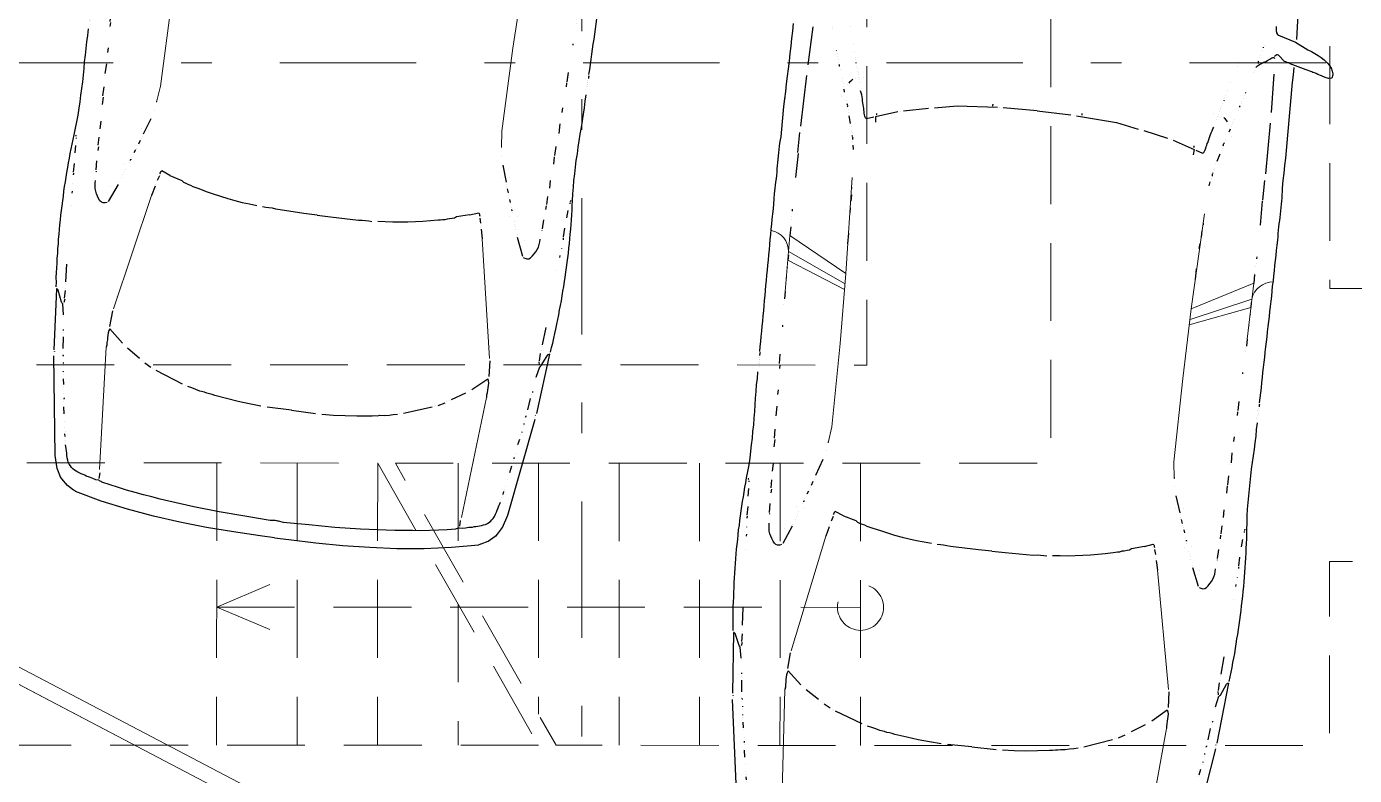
# Model space of a CAD drawing. Header units: metres. Extents: x -45 to 1930, y -347 to 488.
# Drawn here: x 151.782 to 156.113, y -31.93 to -29.488 of the extents above; entities that cross this region are included whole.
import ezdxf

# ---------------------------------------------------------------- set-up
doc = ezdxf.new("R2010")
doc.units = ezdxf.units.M
doc.linetypes.add('ČERCHOVANÁ', pattern=[25.4, 12.7, -6.35, 0, -6.35])
doc.linetypes.add('ČÁRKOVANÁ', pattern=[19.05, 12.7, -6.35])
doc.layers.add('FLOATINGWINDOWS', color=2, linetype='Continuous', plot=False)
for name, color, linetype in [('OSA', 7, 'ČERCHOVANÁ'), ('srafy sklo', 252, 'Continuous'), ('zariz.predmety', 203, 'Continuous')]:
    doc.layers.add(name, color=color, linetype=linetype)

# ---------------------------------------------------------------- blocks, each defined once
blk = doc.blocks.new('BMW3-PUD')
at = {"lineweight": 0}
for p, q in [((2.5694, 0.7572), (2.3861, 0.7602)), ((2.3861, 0.7602), (2.4905, 0.5663)), ((2.4387, 0.7593), (2.5245, 0.5656)), ((2.4664, 0.7589), (2.5425, 0.5652)), ((3.3491, 0.5435), (3.7319, 0.6186)), ((3.8595, 0.6254), (4.2578, 0.5956)), ((3.3491, -0.5435), (3.7319, -0.6186)), ((2.3861, -0.7602), (2.4905, -0.5663)), ((2.4387, -0.7593), (2.5245, -0.5656)), ((2.4664, -0.7589), (2.5425, -0.5652)), ((3.8595, -0.6254), (4.2578, -0.5956)), ((2.5694, -0.7572), (2.3861, -0.7602))]:
    blk.add_line(p, q, dxfattribs=at)
for points in [[(1.546, 0.7472), (1.5528, 0.748), (1.5595, 0.7489), (1.5663, 0.7512), (1.5715, 0.7543), (1.5722, 0.7558), (1.573, 0.7573), (1.5737, 0.758), (1.5737, 0.758), (1.5902, 0.8161), (1.6115, 0.8584), (1.6159, 0.8704), (1.621, 0.8818), (1.6261, 0.8938), (1.632, 0.9044), (1.6386, 0.915), (1.6468, 0.9249), (1.6549, 0.934), (1.6653, 0.9416), (1.6691, 0.9432), (1.6728, 0.9447), (1.6765, 0.9462), (1.6803, 0.9471), (1.684, 0.9471), (1.6878, 0.9471), (1.6916, 0.9464), (1.6953, 0.9457), (1.697, 0.9345), (1.6948, 0.9232), (1.6905, 0.9111), (1.6876, 0.8991), (1.6855, 0.893), (1.684, 0.8878), (1.6833, 0.8825), (1.6811, 0.878), (1.6768, 0.8592), (1.6725, 0.8411), (1.6675, 0.823), (1.6625, 0.8057), (1.6603, 0.8004), (1.6588, 0.7951), (1.6574, 0.7906), (1.6567, 0.7861), (1.6382, 0.7648), (1.6375, 0.7618), (1.6382, 0.7588), (1.6398, 0.7558), (1.6413, 0.7536), (1.6413, 0.7536), (1.6428, 0.7529), (1.6436, 0.7521), (1.6436, 0.7521)], [(2.7721, 0.8189), (2.7556, 0.8195), (2.7391, 0.8193), (2.7225, 0.8198), (2.7053, 0.8196), (2.6887, 0.8202), (2.6722, 0.82), (2.6557, 0.8205), (2.6392, 0.8203), (2.6226, 0.8209), (2.6054, 0.8207), (2.5889, 0.8212), (2.5724, 0.821), (2.5558, 0.8216), (2.5393, 0.8214), (2.522, 0.8219), (2.5055, 0.8217), (2.489, 0.8223), (2.4725, 0.8221), (2.4559, 0.8226), (2.4387, 0.8224), (2.4221, 0.823), (2.4056, 0.8228), (2.3891, 0.8226), (2.3718, 0.8232), (2.3553, 0.823), (2.3388, 0.8235), (2.3215, 0.8233), (2.305, 0.8231), (2.2885, 0.8236), (2.272, 0.8234), (2.2547, 0.824), (2.2382, 0.8238), (2.2276, 0.8237), (2.2171, 0.8236), (2.2059, 0.8234), (2.1954, 0.8233), (2.1848, 0.8232), (2.1743, 0.8238), (2.1638, 0.8237), (2.1533, 0.8243), (2.1428, 0.8242), (2.1315, 0.824), (2.121, 0.8239), (2.1105, 0.8238), (2.1, 0.8237), (2.0895, 0.8235), (2.079, 0.8226), (2.0685, 0.8218), (2.0437, 0.8222), (2.0189, 0.8227), (1.9942, 0.8224), (1.9694, 0.8228), (1.9446, 0.8225), (1.9198, 0.8222), (1.8951, 0.822), (1.8703, 0.8217), (1.8455, 0.8206), (1.8207, 0.8203), (1.796, 0.82), (1.7712, 0.8197), (1.7464, 0.8194), (1.7224, 0.8192), (1.6976, 0.8196), (1.6728, 0.8193)], [(3.686, 0.8133), (3.6702, 0.8146), (3.6552, 0.8167), (3.6394, 0.818), (3.6236, 0.8193), (3.6086, 0.8206), (3.5928, 0.8219), (3.577, 0.8225), (3.5612, 0.8238), (3.5455, 0.8244), (3.5304, 0.8257), (3.5146, 0.8263), (3.4989, 0.8268), (3.4831, 0.8274), (3.4673, 0.828), (3.4516, 0.8285), (3.4365, 0.8284), (3.4208, 0.8289), (3.405, 0.8287), (3.3892, 0.8285), (3.3734, 0.8291), (3.3577, 0.8289), (3.3419, 0.828), (3.3269, 0.8278), (3.3111, 0.8276), (3.2954, 0.8267), (3.2796, 0.8265), (3.2639, 0.8255), (3.2489, 0.8246), (3.2331, 0.8236), (3.2173, 0.8227), (3.2024, 0.821), (3.1866, 0.8201), (3.1648, 0.8183), (3.1431, 0.8166), (3.1213, 0.8156), (3.0988, 0.8153), (3.077, 0.815), (3.0552, 0.8148), (3.0334, 0.8153), (3.0117, 0.815), (2.9899, 0.8155), (2.9681, 0.816), (2.9463, 0.8172), (2.9246, 0.8177), (2.9028, 0.8182), (2.881, 0.8187), (2.86, 0.8185), (2.8382, 0.8189)], [(1.4379, 0.8112), (1.582, 0.8182)], [(1.9431, 0.8203), (1.9431, 0.8203)], [(2.7751, 0.8182), (2.7781, 0.819), (2.7804, 0.819), (2.7826, 0.819), (2.7849, 0.8191)], [(2.7924, 0.8169), (2.7924, 0.8169)], [(2.7984, 0.8192), (2.7984, 0.8192)], [(2.7984, 0.8162), (2.7984, 0.8162)], [(2.8059, 0.8186), (2.8059, 0.8186)], [(2.8119, 0.8194), (2.8119, 0.8194)], [(2.8127, 0.8164), (2.8127, 0.8164)], [(2.8224, 0.8158), (2.8224, 0.8158)], [(3.1904, 0.8127), (3.1897, 0.8134), (3.1889, 0.8134), (3.1874, 0.8141), (3.1866, 0.8149)], [(3.195, 0.8119), (3.195, 0.8119), (3.1964, 0.812), (3.1972, 0.812), (3.1979, 0.812)], [(3.2446, 0.8088), (3.2205, 0.81)], [(3.3076, 0.8065), (3.2791, 0.8062)], [(3.3107, 0.8058), (3.3121, 0.8058), (3.3136, 0.8058), (3.3144, 0.8059), (3.3167, 0.8059)], [(3.3452, 0.804), (3.3452, 0.804), (3.346, 0.804), (3.346, 0.804), (3.346, 0.804)], [(3.3693, 0.802), (3.376, 0.8021)], [(3.4174, 0.7988), (3.4174, 0.7988)], [(3.6653, 0.7845), (3.6082, 0.7884)], [(3.6699, 0.7831), (3.6699, 0.7831)], [(3.6856, 0.7832), (3.6856, 0.7832)], [(3.7728, 0.7775), (3.7374, 0.7846), (3.7367, 0.7854), (3.7359, 0.7869), (3.7344, 0.7876), (3.7329, 0.7891), (3.6951, 0.8051), (3.6944, 0.8059), (3.6936, 0.8074), (3.6921, 0.8089), (3.692, 0.8111), (3.8897, 0.794)], [(3.7187, 0.7814), (3.6939, 0.7818)], [(3.7217, 0.7799), (3.7329, 0.7816)], [(3.8965, 0.791), (3.8965, 0.791), (3.8965, 0.791), (3.8958, 0.791), (3.8958, 0.791), (3.8958, 0.791), (3.8965, 0.791), (3.8965, 0.791), (3.8965, 0.791)], [(3.9033, 0.7896), (3.9033, 0.7896)], [(4.4034, 0), (4.4032, 0.0469), (4.4022, 0.1355), (4.3989, 0.2241), (4.3933, 0.3126), (4.3855, 0.4004), (4.374, 0.4881), (4.3586, 0.5758), (4.3388, 0.6634), (4.3373, 0.6649), (4.3358, 0.6671), (4.335, 0.6694), (4.335, 0.6709), (4.3227, 0.6917), (4.3037, 0.7125), (4.3029, 0.714), (4.3022, 0.7148), (4.3021, 0.7163), (4.3014, 0.717), (4.2727, 0.7325), (4.2312, 0.7447), (3.9093, 0.7919)], [(1.6856, 0.6955), (1.6802, 0.7007), (1.6749, 0.7059), (1.6711, 0.7127), (1.6665, 0.7186), (1.6627, 0.7253), (1.6588, 0.7313), (1.6543, 0.738), (1.6489, 0.7439), (1.6489, 0.7454), (1.6482, 0.7469), (1.6474, 0.7484), (1.6474, 0.7492), (1.6474, 0.7507), (1.6481, 0.7514), (1.6496, 0.7529), (1.6503, 0.7537)], [(1.7014, 0.7558), (1.8267, 0.7596)], [(1.8327, 0.7574), (1.8327, 0.7574)], [(1.8612, 0.76), (2.0279, 0.762)], [(2.1135, 0.7622), (2.0489, 0.7622)], [(2.1173, 0.7608), (2.1961, 0.7617)], [(2.2997, 0.7614), (2.3065, 0.7615)], [(2.3223, 0.7617), (2.3223, 0.7617)], [(2.332, 0.7604), (2.332, 0.7604)], [(2.3538, 0.7606), (2.3538, 0.7606)], [(2.3576, 0.7599), (2.3861, 0.7602)], [(2.4499, 0.7587), (2.4664, 0.7589)], [(2.489, 0.7592), (2.489, 0.7592), (2.4905, 0.7592), (2.4912, 0.7592), (2.4912, 0.7592)], [(2.4987, 0.7586), (2.4987, 0.7586)], [(2.5228, 0.7589), (2.5228, 0.7589), (2.5243, 0.7589), (2.525, 0.7589), (2.525, 0.7589)], [(2.5694, 0.7572), (2.5926, 0.7574)], [(2.5987, 0.7553), (2.5987, 0.7553)], [(2.6114, 0.7577), (2.6114, 0.7577)], [(2.679, 0.754), (2.6805, 0.754), (2.6813, 0.754), (2.6828, 0.754), (2.6843, 0.754)], [(2.8044, 0.7517), (2.7744, 0.7521)], [(2.8082, 0.7503), (2.821, 0.7504)], [(2.8908, 0.7475), (2.9059, 0.7477)], [(2.9434, 0.7459), (2.9757, 0.7463)], [(2.9825, 0.7456), (2.9825, 0.7456)], [(3.0486, 0.7434), (3.0186, 0.7438)], [(3.0523, 0.7419), (3.0764, 0.7422)], [(3.1312, 0.7391), (3.156, 0.7394)], [(3.2101, 0.7378), (3.1838, 0.7382)], [(3.2146, 0.7363), (3.2266, 0.7365)], [(3.7773, 0.7768), (3.7773, 0.7768)], [(3.8202, 0.7721), (3.8209, 0.7721), (3.8217, 0.7721), (3.8224, 0.7721), (3.8239, 0.7721)], [(3.8315, 0.77), (3.8315, 0.77)], [(3.8818, 0.7646), (3.8442, 0.7679)], [(3.9067, 0.7604), (3.9059, 0.7603), (3.9044, 0.7611), (3.9036, 0.7618), (3.9021, 0.7618)], [(3.9277, 0.7576), (3.9277, 0.7576), (3.9285, 0.7576), (3.93, 0.7576), (3.9307, 0.7577)], [(3.9382, 0.757), (3.9382, 0.757)], [(3.9555, 0.7549), (3.9555, 0.7549), (3.9563, 0.7549), (3.957, 0.755), (3.957, 0.755)], [(3.9653, 0.7528), (3.9653, 0.7528)], [(3.9984, 0.7472), (3.9796, 0.7507)], [(4.0029, 0.7458), (4.0029, 0.7458)], [(4.0285, 0.7423), (4.0285, 0.7423)], [(4.0413, 0.7402), (4.0428, 0.7402), (4.0435, 0.7402), (4.0451, 0.7402), (4.0458, 0.7402)], [(4.0526, 0.7396), (4.0526, 0.7396)], [(4.0924, 0.7333), (4.0699, 0.7368)], [(1.6102, 0.7157), (1.6102, 0.7157)], [(1.62, 0.7136), (1.62, 0.7136), (1.6193, 0.7135), (1.6178, 0.7135), (1.6178, 0.7135)], [(1.6291, 0.7107), (1.6291, 0.7107)], [(1.6449, 0.7063), (1.6449, 0.7063)], [(1.6532, 0.7042), (1.6532, 0.7042)], [(1.6607, 0.7028), (1.6607, 0.7028)], [(1.6645, 0.7013), (1.672, 0.7014)], [(3.2905, 0.7342), (3.2612, 0.7354)], [(3.295, 0.7335), (3.295, 0.7335), (3.2957, 0.7336), (3.2965, 0.7336), (3.2965, 0.7336)], [(3.391, 0.6844), (3.3931, 0.6904), (3.3938, 0.6972), (3.393, 0.7032), (3.3892, 0.7084), (3.3823, 0.7136), (3.3748, 0.718), (3.3672, 0.7224), (3.3597, 0.726), (3.3514, 0.729), (3.3423, 0.7304), (3.3341, 0.7317), (3.3251, 0.7316)], [(4.1165, 0.7291), (4.1165, 0.7291)], [(4.1376, 0.7248), (4.1376, 0.7248)], [(4.1489, 0.7227), (4.1489, 0.7227)], [(4.1654, 0.7207), (4.1564, 0.7221)], [(4.1699, 0.72), (4.1699, 0.72)], [(4.1775, 0.7178), (4.1775, 0.7178)], [(4.3475, 0), (4.3474, 0.005), (4.3495, 0.0215), (4.3462, 0.1056), (4.343, 0.1904), (4.3375, 0.2744), (4.3297, 0.3577), (4.3271, 0.3862), (4.3238, 0.4147), (4.3204, 0.4424), (4.3171, 0.4702), (4.3123, 0.4986), (4.3074, 0.5264), (4.3026, 0.5541), (4.297, 0.5826), (4.2955, 0.5848), (4.2947, 0.5878), (4.2939, 0.59), (4.2924, 0.5923), (4.2922, 0.6028), (4.2899, 0.6133), (4.2867, 0.6237), (4.2843, 0.635), (4.282, 0.6402), (4.2805, 0.6462), (4.2789, 0.6522), (4.2773, 0.6574), (4.275, 0.6641), (4.2727, 0.6701), (4.2703, 0.6761), (4.2665, 0.6821), (4.2627, 0.6865), (4.2581, 0.691), (4.2528, 0.6954), (4.2476, 0.6991), (4.2408, 0.702), (4.2332, 0.7042), (4.2257, 0.7064), (4.2189, 0.7078), (4.2114, 0.7099), (4.2046, 0.7114), (4.1978, 0.7135), (4.1918, 0.7157)], [(4.2969, 0.7155), (4.2969, 0.7155)], [(1.6954, 0.6927), (1.6954, 0.6927)], [(1.7014, 0.6905), (1.7014, 0.6905)], [(1.7714, 0.6703), (1.7714, 0.6703), (1.7714, 0.6711), (1.7707, 0.6718), (1.7707, 0.6718)], [(1.7798, 0.6666), (1.7798, 0.6666)], [(1.7895, 0.6653), (1.7895, 0.6653)], [(1.8001, 0.6616), (1.8001, 0.6616)], [(1.8084, 0.6595), (1.8084, 0.6595)], [(1.8204, 0.6551), (1.8197, 0.6559), (1.8189, 0.6566), (1.8167, 0.6566), (1.8152, 0.6573)], [(1.8302, 0.6522), (1.8302, 0.6522)], [(3.3207, 0.6558), (3.3207, 0.6558)], [(3.3282, 0.6566), (3.3872, 0.6813)], [(3.3369, 0.6807), (3.3369, 0.6807)], [(1.6742, 0.6368), (1.6742, 0.6368)], [(1.6885, 0.634), (1.6885, 0.634)], [(1.7428, 0.6189), (1.7428, 0.6189)], [(1.7684, 0.6117), (1.7684, 0.6117)], [(1.788, 0.6074), (1.788, 0.6074)], [(1.8585, 0.6083), (1.8615, 0.6113), (1.8645, 0.6143), (1.8682, 0.6181), (1.8719, 0.6204)], [(1.8604, 0.6436), (1.8604, 0.6436)], [(1.8679, 0.6414), (1.8679, 0.6414)], [(1.8755, 0.6385), (1.8755, 0.6385)], [(1.8786, 0.625), (1.8786, 0.625)], [(1.8845, 0.6364), (1.8845, 0.6364)], [(1.9033, 0.6306), (1.8928, 0.6334)], [(1.9182, 0.639), (1.9182, 0.639)], [(1.9305, 0.6211), (1.9305, 0.6211)], [(1.9508, 0.6154), (1.9478, 0.6161), (1.9456, 0.6161), (1.9425, 0.6168), (1.9403, 0.619)], [(1.9591, 0.6125), (1.9591, 0.6125)], [(1.9681, 0.6111), (1.9681, 0.6111)], [(2.0021, 0.601), (1.978, 0.6082)], [(3.1764, 0.6037), (3.1891, 0.6084)], [(3.1951, 0.61), (3.1951, 0.61)], [(3.2033, 0.6123), (3.2033, 0.6123)], [(3.2093, 0.6154), (3.219, 0.6193)], [(3.2347, 0.6247), (3.2347, 0.6247)], [(3.2415, 0.6263), (3.2422, 0.6263), (3.243, 0.627), (3.2437, 0.6278), (3.2452, 0.6278)], [(3.2512, 0.6294), (3.2512, 0.6294)], [(3.2622, 0.6475), (3.2622, 0.6475)], [(3.2655, 0.6236), (3.2655, 0.6236)], [(3.2781, 0.6395), (3.2781, 0.6395)], [(3.2886, 0.6434), (3.2886, 0.6434)], [(3.2945, 0.6457), (3.2945, 0.6457)], [(3.3043, 0.6488), (3.3043, 0.6488)], [(3.6922, 0.6129), (3.6922, 0.6129)], [(3.7319, 0.6186), (3.7319, 0.6186)], [(3.7394, 0.6209), (3.7911, 0.6238)], [(3.8398, 0.5749), (3.7987, 0.6217), (3.8047, 0.624), (3.8121, 0.6256), (3.8196, 0.6257), (3.8272, 0.6257), (3.8354, 0.6251), (3.8437, 0.6252), (3.852, 0.6246), (3.8595, 0.6254)], [(1.794, 0.6052), (1.794, 0.6052)], [(1.8046, 0.6031), (1.8046, 0.6031), (1.8038, 0.6031), (1.8023, 0.6031), (1.8023, 0.6031)], [(1.8143, 0.6002), (1.8143, 0.6002)], [(1.8234, 0.5981), (1.8234, 0.5981)], [(1.8309, 0.5952), (1.8309, 0.5952)], [(1.8347, 0.5937), (1.8347, 0.5937)], [(1.8422, 0.5923), (1.8422, 0.5923)], [(1.8477, 0.5743), (1.8477, 0.5743)], [(1.8498, 0.5909), (1.8498, 0.5909)], [(1.8556, 0.6007), (1.8556, 0.6007)], [(1.8573, 0.588), (1.8573, 0.588)], [(1.8664, 0.5851), (1.8664, 0.5851)], [(1.9744, 0.5278), (1.9816, 0.5512), (1.9786, 0.5549), (1.974, 0.5571), (1.9695, 0.5585), (1.9643, 0.56), (1.959, 0.5607), (1.9537, 0.5621), (1.9484, 0.5628), (1.9439, 0.565), (1.9379, 0.5664), (1.9311, 0.5678), (1.9251, 0.5693), (1.9183, 0.5707), (1.9123, 0.5721), (1.9055, 0.5743), (1.8995, 0.5765), (1.8934, 0.5794)], [(2.0111, 0.5981), (2.0111, 0.5981)], [(2.0269, 0.5945), (2.0269, 0.5945)], [(2.0322, 0.5931), (2.0322, 0.5931)], [(2.0435, 0.5902), (2.0435, 0.5902), (2.0427, 0.5909), (2.0412, 0.5917), (2.0412, 0.5917)], [(2.0465, 0.5895), (2.048, 0.5895), (2.0495, 0.5895), (2.051, 0.5895), (2.0533, 0.5896)], [(2.0593, 0.5874), (2.0593, 0.5874)], [(2.0856, 0.5832), (2.0721, 0.5853)], [(2.2081, 0.5764), (2.2096, 0.5764), (2.2103, 0.5764), (2.2118, 0.5764), (2.2133, 0.5765)], [(2.2268, 0.5766), (2.2268, 0.5766)], [(2.2336, 0.5745), (2.2547, 0.5747)], [(2.2922, 0.5721), (2.2757, 0.5734)], [(2.2845, 0.5893), (2.2845, 0.5893)], [(2.3936, 0.5703), (2.3583, 0.5699)], [(3.0724, 0.5709), (3.0724, 0.5709)], [(3.1016, 0.5788), (3.1555, 0.5975)], [(3.1388, 0.6063), (3.1388, 0.6063)], [(3.1421, 0.5823), (3.1421, 0.5823)], [(3.1622, 0.5983), (3.1622, 0.5983)], [(3.1689, 0.6006), (3.1689, 0.6006)], [(3.603, 0.5946), (3.603, 0.5946)], [(4.2683, 0.5927), (4.2871, 0.5929)], [(1.949, 0.4517), (1.9722, 0.5225), (1.9895, 0.5205)], [(1.961, 0.5201), (1.9625, 0.5202), (1.964, 0.5202), (1.9647, 0.5202), (1.967, 0.5202)], [(3.2768, 0.4931), (3.266, 0.5214), (3.2675, 0.523), (3.2697, 0.5245), (3.2727, 0.5253), (3.2764, 0.5268)], [(3.2824, 0.5269), (3.2989, 0.5316)], [(3.3109, 0.5347), (3.3109, 0.5347)], [(3.3176, 0.5363), (3.3491, 0.5435)], [(3.8811, 0.513), (3.8535, 0.5562)], [(3.2768, 0.4931), (3.2886, 0.4519), (3.2932, 0.4459), (3.2955, 0.4385), (3.2979, 0.4295), (3.2995, 0.422), (3.3026, 0.4145), (3.3042, 0.4078), (3.3057, 0.401), (3.3073, 0.3935), (3.3129, 0.3688), (3.3176, 0.3448), (3.3224, 0.3209), (3.3265, 0.2962), (3.3298, 0.2722), (3.3331, 0.2482), (3.3349, 0.2234), (3.3367, 0.1986)], [(3.8864, 0.5071), (3.8864, 0.5071)], [(3.8902, 0.4996), (3.8902, 0.4996)], [(3.9056, 0.4727), (3.8941, 0.4937)], [(1.9476, 0.4441), (1.9476, 0.4441)], [(3.9079, 0.4653), (3.9079, 0.4653)], [(3.9102, 0.46), (3.9102, 0.46)], [(3.9459, 0.3636), (3.9133, 0.4541)], [(1.9277, 0.353), (1.9447, 0.4328)], [(3.9491, 0.3516), (3.9491, 0.3516)], [(1.9018, 0.1297), (1.9108, 0.2612), (1.9249, 0.3342)], [(3.9836, 0.1005), (3.9817, 0.1388), (3.9782, 0.1763), (3.974, 0.2145), (3.969, 0.2535), (3.9674, 0.2633), (3.9658, 0.2722), (3.9649, 0.2805), (3.9626, 0.2887), (3.9609, 0.3037), (3.9577, 0.3179), (3.9546, 0.3314), (3.9514, 0.3449)], [(3.3424, 0), (3.3423, 0.044), (3.3412, 0.1356), (3.3395, 0.1476), (3.3394, 0.1589), (3.3393, 0.1694), (3.3391, 0.1799)], [(1.8926, 0.1461), (1.8941, 0.1461), (1.8956, 0.1462), (1.8964, 0.1462), (1.8986, 0.1462)], [(1.8992, 0), (1.9005, 0.1109)], [(1.9004, 0.1222), (1.9004, 0.1222)], [(1.8987, 0.0535), (1.8987, 0.0535)], [(1.8988, 0.0588), (1.8988, 0.0588)], [(3.9834, 0), (3.9846, 0.0795)], [(3.9853, 0.0855), (3.9853, 0.0855)], [(4.4034, 0), (4.4032, -0.0469), (4.4022, -0.1355), (4.3989, -0.2241), (4.3933, -0.3126), (4.3855, -0.4004), (4.374, -0.4881), (4.3586, -0.5758), (4.3388, -0.6634), (4.3373, -0.6649), (4.3358, -0.6671), (4.335, -0.6694), (4.335, -0.6709), (4.3227, -0.6917), (4.3037, -0.7125), (4.3029, -0.714), (4.3022, -0.7148), (4.3021, -0.7163), (4.3014, -0.717), (4.2727, -0.7325), (4.2312, -0.7447), (3.9093, -0.7919)], [(3.9834, 0), (3.9846, -0.0795)], [(1.8992, 0), (1.9005, -0.1109)], [(3.3424, 0), (3.3423, -0.044), (3.3412, -0.1356), (3.3395, -0.1476), (3.3394, -0.1589), (3.3393, -0.1694), (3.3391, -0.1799)], [(4.3475, 0), (4.3474, -0.005), (4.3495, -0.0215), (4.3462, -0.1056), (4.343, -0.1904), (4.3375, -0.2744), (4.3297, -0.3577), (4.3271, -0.3862), (4.3238, -0.4147), (4.3204, -0.4424), (4.3171, -0.4702), (4.3123, -0.4986), (4.3074, -0.5264), (4.3026, -0.5541), (4.297, -0.5826), (4.2955, -0.5848), (4.2947, -0.5878), (4.2939, -0.59), (4.2924, -0.5923), (4.2922, -0.6028), (4.2899, -0.6133), (4.2867, -0.6237), (4.2843, -0.635), (4.282, -0.6402), (4.2805, -0.6462), (4.2789, -0.6522), (4.2773, -0.6574), (4.275, -0.6641), (4.2727, -0.6701), (4.2703, -0.6761), (4.2665, -0.6821), (4.2627, -0.6865), (4.2581, -0.691), (4.2528, -0.6954), (4.2476, -0.6991), (4.2408, -0.702), (4.2332, -0.7042), (4.2257, -0.7064), (4.2189, -0.7078), (4.2114, -0.7099), (4.2046, -0.7114), (4.1978, -0.7135), (4.1918, -0.7157)], [(1.8987, -0.0535), (1.8987, -0.0535)], [(1.8988, -0.0588), (1.8988, -0.0588)], [(3.9853, -0.0855), (3.9853, -0.0855)], [(1.9004, -0.1222), (1.9004, -0.1222)], [(1.9018, -0.1297), (1.9108, -0.2612), (1.9249, -0.3342)], [(3.9836, -0.1005), (3.9817, -0.1388), (3.9782, -0.1763), (3.974, -0.2145), (3.969, -0.2535), (3.9674, -0.2633), (3.9658, -0.2722), (3.9649, -0.2805), (3.9626, -0.2887), (3.9609, -0.3037), (3.9577, -0.3179), (3.9546, -0.3314), (3.9514, -0.3449)], [(1.8926, -0.1461), (1.8941, -0.1461), (1.8956, -0.1462), (1.8964, -0.1462), (1.8986, -0.1462)], [(3.2768, -0.4931), (3.2886, -0.4519), (3.2932, -0.4459), (3.2955, -0.4385), (3.2979, -0.4295), (3.2995, -0.422), (3.3026, -0.4145), (3.3042, -0.4078), (3.3057, -0.401), (3.3073, -0.3935), (3.3129, -0.3688), (3.3176, -0.3448), (3.3224, -0.3209), (3.3265, -0.2962), (3.3298, -0.2722), (3.3331, -0.2482), (3.3349, -0.2234), (3.3367, -0.1986)], [(1.9277, -0.353), (1.9447, -0.4328)], [(3.9459, -0.3636), (3.9133, -0.4541)], [(3.9491, -0.3516), (3.9491, -0.3516)], [(1.9476, -0.4441), (1.9476, -0.4441)], [(1.949, -0.4517), (1.9722, -0.5225), (1.9895, -0.5205)], [(3.9056, -0.4727), (3.8941, -0.4937)], [(3.9079, -0.4653), (3.9079, -0.4653)], [(3.9102, -0.46), (3.9102, -0.46)], [(3.2768, -0.4931), (3.266, -0.5214), (3.2675, -0.523), (3.2697, -0.5245), (3.2727, -0.5253), (3.2764, -0.5268)], [(3.8811, -0.513), (3.8535, -0.5562)], [(3.8864, -0.5071), (3.8864, -0.5071)], [(3.8902, -0.4996), (3.8902, -0.4996)], [(1.9744, -0.5278), (1.9816, -0.5512), (1.9786, -0.5549), (1.974, -0.5571), (1.9695, -0.5585), (1.9643, -0.56), (1.959, -0.5607), (1.9537, -0.5621), (1.9484, -0.5628), (1.9439, -0.565), (1.9379, -0.5664), (1.9311, -0.5678), (1.9251, -0.5693), (1.9183, -0.5707), (1.9123, -0.5721), (1.9055, -0.5743), (1.8995, -0.5765), (1.8934, -0.5794)], [(1.961, -0.5201), (1.9625, -0.5202), (1.964, -0.5202), (1.9647, -0.5202), (1.967, -0.5202)], [(3.2824, -0.5269), (3.2989, -0.5316)], [(3.3109, -0.5347), (3.3109, -0.5347)], [(3.3176, -0.5363), (3.3491, -0.5435)], [(1.794, -0.6052), (1.794, -0.6052)], [(1.8046, -0.6031), (1.8046, -0.6031), (1.8038, -0.6031), (1.8023, -0.6031), (1.8023, -0.6031)], [(1.8143, -0.6002), (1.8143, -0.6002)], [(1.8234, -0.5981), (1.8234, -0.5981)], [(1.8309, -0.5952), (1.8309, -0.5952)], [(1.8347, -0.5937), (1.8347, -0.5937)], [(1.8422, -0.5923), (1.8422, -0.5923)], [(1.8477, -0.5743), (1.8477, -0.5743)], [(1.8498, -0.5909), (1.8498, -0.5909)], [(1.8556, -0.6007), (1.8556, -0.6007)], [(1.8573, -0.588), (1.8573, -0.588)], [(1.8664, -0.5851), (1.8664, -0.5851)], [(2.0021, -0.601), (1.978, -0.6082)], [(2.0111, -0.5981), (2.0111, -0.5981)], [(2.0269, -0.5945), (2.0269, -0.5945)], [(2.0322, -0.5931), (2.0322, -0.5931)], [(2.0435, -0.5902), (2.0435, -0.5902), (2.0427, -0.5909), (2.0412, -0.5917), (2.0412, -0.5917)], [(2.0465, -0.5895), (2.048, -0.5895), (2.0495, -0.5895), (2.051, -0.5895), (2.0533, -0.5896)], [(2.0593, -0.5874), (2.0593, -0.5874)], [(2.0856, -0.5832), (2.0721, -0.5853)], [(2.2081, -0.5764), (2.2096, -0.5764), (2.2103, -0.5764), (2.2118, -0.5764), (2.2133, -0.5765)], [(2.2268, -0.5766), (2.2268, -0.5766)], [(2.2336, -0.5745), (2.2547, -0.5747)], [(2.2922, -0.5721), (2.2757, -0.5734)], [(2.2845, -0.5893), (2.2845, -0.5893)], [(2.3936, -0.5703), (2.3583, -0.5699)], [(3.0724, -0.5709), (3.0724, -0.5709)], [(3.1016, -0.5788), (3.1555, -0.5975)], [(3.1388, -0.6063), (3.1388, -0.6063)], [(3.1421, -0.5823), (3.1421, -0.5823)], [(3.1622, -0.5983), (3.1622, -0.5983)], [(3.1689, -0.6006), (3.1689, -0.6006)], [(3.1764, -0.6037), (3.1891, -0.6084)], [(3.603, -0.5946), (3.603, -0.5946)], [(3.8398, -0.5749), (3.7987, -0.6217), (3.8047, -0.624), (3.8121, -0.6256), (3.8196, -0.6257), (3.8272, -0.6257), (3.8354, -0.6251), (3.8437, -0.6252), (3.852, -0.6246), (3.8595, -0.6254)], [(4.2683, -0.5927), (4.2871, -0.5929)], [(1.6885, -0.634), (1.6885, -0.634)], [(1.7428, -0.6189), (1.7428, -0.6189)], [(1.7684, -0.6117), (1.7684, -0.6117)], [(1.788, -0.6074), (1.788, -0.6074)], [(1.8585, -0.6083), (1.8615, -0.6113), (1.8645, -0.6143), (1.8682, -0.6181), (1.8719, -0.6204)], [(1.8604, -0.6436), (1.8604, -0.6436)], [(1.8679, -0.6414), (1.8679, -0.6414)], [(1.8755, -0.6385), (1.8755, -0.6385)], [(1.8786, -0.625), (1.8786, -0.625)], [(1.8845, -0.6364), (1.8845, -0.6364)], [(1.9033, -0.6306), (1.8928, -0.6334)], [(1.9182, -0.639), (1.9182, -0.639)], [(1.9305, -0.6211), (1.9305, -0.6211)], [(1.9508, -0.6154), (1.9478, -0.6161), (1.9456, -0.6161), (1.9425, -0.6168), (1.9403, -0.619)], [(1.9591, -0.6125), (1.9591, -0.6125)], [(1.9681, -0.6111), (1.9681, -0.6111)], [(3.1951, -0.61), (3.1951, -0.61)], [(3.2033, -0.6123), (3.2033, -0.6123)], [(3.2093, -0.6154), (3.219, -0.6193)], [(3.2347, -0.6247), (3.2347, -0.6247)], [(3.2415, -0.6263), (3.2422, -0.6263), (3.243, -0.627), (3.2437, -0.6278), (3.2452, -0.6278)], [(3.2512, -0.6294), (3.2512, -0.6294)], [(3.2622, -0.6475), (3.2622, -0.6475)], [(3.2655, -0.6236), (3.2655, -0.6236)], [(3.2781, -0.6395), (3.2781, -0.6395)], [(3.2886, -0.6434), (3.2886, -0.6434)], [(3.2945, -0.6457), (3.2945, -0.6457)], [(3.3043, -0.6488), (3.3043, -0.6488)], [(3.6922, -0.6129), (3.6922, -0.6129)], [(3.7319, -0.6186), (3.7319, -0.6186)], [(3.7394, -0.6209), (3.7911, -0.6238)], [(1.6954, -0.6927), (1.6954, -0.6927)], [(1.7014, -0.6905), (1.7014, -0.6905)], [(1.7714, -0.6703), (1.7714, -0.6703), (1.7714, -0.6711), (1.7707, -0.6718), (1.7707, -0.6718)], [(1.7798, -0.6666), (1.7798, -0.6666)], [(1.7895, -0.6653), (1.7895, -0.6653)], [(1.8001, -0.6616), (1.8001, -0.6616)], [(1.8084, -0.6595), (1.8084, -0.6595)], [(1.8204, -0.6551), (1.8197, -0.6559), (1.8189, -0.6566), (1.8167, -0.6566), (1.8152, -0.6573)], [(1.8302, -0.6522), (1.8302, -0.6522)], [(3.3207, -0.6558), (3.3207, -0.6558)], [(3.391, -0.6844), (3.3931, -0.6904), (3.3938, -0.6972), (3.393, -0.7032), (3.3892, -0.7084), (3.3823, -0.7136), (3.3748, -0.718), (3.3672, -0.7224), (3.3597, -0.726), (3.3514, -0.729), (3.3423, -0.7304), (3.3341, -0.7317), (3.3251, -0.7316)], [(3.3282, -0.6566), (3.3872, -0.6813)], [(3.3369, -0.6807), (3.3369, -0.6807)], [(3.2905, -0.7342), (3.2612, -0.7354)], [(3.295, -0.7335), (3.295, -0.7335), (3.2957, -0.7336), (3.2965, -0.7336), (3.2965, -0.7336)], [(4.0924, -0.7333), (4.0699, -0.7368)], [(4.1165, -0.7291), (4.1165, -0.7291)], [(4.1376, -0.7248), (4.1376, -0.7248)], [(4.1489, -0.7227), (4.1489, -0.7227)], [(4.1654, -0.7207), (4.1564, -0.7221)], [(4.1699, -0.72), (4.1699, -0.72)], [(4.1775, -0.7178), (4.1775, -0.7178)], [(4.2969, -0.7155), (4.2969, -0.7155)], [(1.7014, -0.7558), (1.8267, -0.7596)], [(1.8327, -0.7574), (1.8327, -0.7574)], [(1.8612, -0.76), (2.0279, -0.762)], [(2.1135, -0.7622), (2.0489, -0.7622)], [(2.1173, -0.7608), (2.1961, -0.7617)], [(2.2997, -0.7614), (2.3065, -0.7615)], [(2.3223, -0.7617), (2.3223, -0.7617)], [(2.332, -0.7604), (2.332, -0.7604)], [(2.3538, -0.7606), (2.3538, -0.7606)], [(2.3576, -0.7599), (2.3861, -0.7602)], [(2.4499, -0.7587), (2.4664, -0.7589)], [(2.489, -0.7592), (2.489, -0.7592), (2.4905, -0.7592), (2.4912, -0.7592), (2.4912, -0.7592)], [(2.4987, -0.7586), (2.4987, -0.7586)], [(2.5228, -0.7589), (2.5228, -0.7589), (2.5243, -0.7589), (2.525, -0.7589), (2.525, -0.7589)], [(2.5694, -0.7572), (2.5926, -0.7574)], [(2.5987, -0.7553), (2.5987, -0.7553)], [(2.6114, -0.7577), (2.6114, -0.7577)], [(2.679, -0.754), (2.6805, -0.754), (2.6813, -0.754), (2.6828, -0.754), (2.6843, -0.754)], [(2.8044, -0.7517), (2.7744, -0.7521)], [(2.8082, -0.7503), (2.821, -0.7504)], [(2.8908, -0.7475), (2.9059, -0.7477)], [(2.9434, -0.7459), (2.9757, -0.7463)], [(2.9825, -0.7456), (2.9825, -0.7456)], [(3.0486, -0.7434), (3.0186, -0.7438)], [(3.0523, -0.7419), (3.0764, -0.7422)], [(3.1312, -0.7391), (3.156, -0.7394)], [(3.2101, -0.7378), (3.1838, -0.7382)], [(3.2146, -0.7363), (3.2266, -0.7365)], [(3.7728, -0.7775), (3.7374, -0.7846), (3.7367, -0.7854), (3.7359, -0.7869), (3.7344, -0.7876), (3.7329, -0.7891), (3.6951, -0.8051), (3.6944, -0.8059), (3.6936, -0.8074), (3.6921, -0.8089), (3.692, -0.8111), (3.8897, -0.794)], [(3.7773, -0.7768), (3.7773, -0.7768)], [(3.8202, -0.7721), (3.8209, -0.7721), (3.8217, -0.7721), (3.8224, -0.7721), (3.8239, -0.7721)], [(3.8315, -0.77), (3.8315, -0.77)], [(3.8818, -0.7646), (3.8442, -0.7679)], [(3.9067, -0.7604), (3.9059, -0.7603), (3.9044, -0.7611), (3.9036, -0.7618), (3.9021, -0.7618)], [(3.9277, -0.7576), (3.9277, -0.7576), (3.9285, -0.7576), (3.93, -0.7576), (3.9307, -0.7577)], [(3.9382, -0.757), (3.9382, -0.757)], [(3.9555, -0.7549), (3.9555, -0.7549), (3.9563, -0.7549), (3.957, -0.755), (3.957, -0.755)], [(3.9653, -0.7528), (3.9653, -0.7528)], [(3.9984, -0.7472), (3.9796, -0.7507)], [(4.0029, -0.7458), (4.0029, -0.7458)], [(4.0285, -0.7423), (4.0285, -0.7423)], [(4.0413, -0.7402), (4.0428, -0.7402), (4.0435, -0.7402), (4.0451, -0.7402), (4.0458, -0.7402)], [(4.0526, -0.7396), (4.0526, -0.7396)], [(2.7721, -0.8189), (2.7556, -0.8195), (2.7391, -0.8193), (2.7225, -0.8198), (2.7053, -0.8196), (2.6887, -0.8202), (2.6722, -0.82), (2.6557, -0.8205), (2.6392, -0.8203), (2.6226, -0.8209), (2.6054, -0.8207), (2.5889, -0.8212), (2.5724, -0.821), (2.5558, -0.8216), (2.5393, -0.8214), (2.522, -0.8219), (2.5055, -0.8217), (2.489, -0.8223), (2.4725, -0.8221), (2.4559, -0.8226), (2.4387, -0.8224), (2.4221, -0.823), (2.4056, -0.8228), (2.3891, -0.8226), (2.3718, -0.8232), (2.3553, -0.823), (2.3388, -0.8235), (2.3215, -0.8233), (2.305, -0.8231), (2.2885, -0.8236), (2.272, -0.8234), (2.2547, -0.824), (2.2382, -0.8238), (2.2276, -0.8237), (2.2171, -0.8236), (2.2059, -0.8234), (2.1954, -0.8233), (2.1848, -0.8232), (2.1743, -0.8238), (2.1638, -0.8237), (2.1533, -0.8243), (2.1428, -0.8242), (2.1315, -0.824), (2.121, -0.8239), (2.1105, -0.8238), (2.1, -0.8237), (2.0895, -0.8235), (2.079, -0.8226), (2.0685, -0.8218), (2.0437, -0.8222), (2.0189, -0.8227), (1.9942, -0.8224), (1.9694, -0.8228), (1.9446, -0.8225), (1.9198, -0.8222), (1.8951, -0.822), (1.8703, -0.8217), (1.8455, -0.8206), (1.8207, -0.8203), (1.796, -0.82), (1.7712, -0.8197), (1.7464, -0.8194), (1.7224, -0.8192), (1.6976, -0.8196)], [(1.9431, -0.8203), (1.9431, -0.8203)], [(2.7751, -0.8182), (2.7781, -0.819), (2.7804, -0.819), (2.7826, -0.819), (2.7849, -0.8191)], [(2.7924, -0.8169), (2.7924, -0.8169)], [(2.7984, -0.8162), (2.7984, -0.8162)], [(2.7984, -0.8192), (2.7984, -0.8192)], [(2.8059, -0.8186), (2.8059, -0.8186)], [(2.8119, -0.8194), (2.8119, -0.8194)], [(2.8127, -0.8164), (2.8127, -0.8164)], [(2.8224, -0.8158), (2.8224, -0.8158)], [(3.686, -0.8133), (3.6702, -0.8146), (3.6552, -0.8167), (3.6394, -0.818), (3.6236, -0.8193), (3.6086, -0.8206), (3.5928, -0.8219), (3.577, -0.8225), (3.5612, -0.8238), (3.5455, -0.8244), (3.5304, -0.8257), (3.5146, -0.8263), (3.4989, -0.8268), (3.4831, -0.8274), (3.4673, -0.828), (3.4516, -0.8285), (3.4365, -0.8284), (3.4208, -0.8289), (3.405, -0.8287), (3.3892, -0.8285), (3.3734, -0.8291), (3.3577, -0.8289), (3.3419, -0.828), (3.3269, -0.8278), (3.3111, -0.8276), (3.2954, -0.8267), (3.2796, -0.8265), (3.2639, -0.8255), (3.2489, -0.8246), (3.2331, -0.8236), (3.2173, -0.8227), (3.2024, -0.821), (3.1866, -0.8201), (3.1648, -0.8183), (3.1431, -0.8166), (3.1213, -0.8156), (3.0988, -0.8153), (3.077, -0.815), (3.0552, -0.8148), (3.0334, -0.8153), (3.0117, -0.815), (2.9899, -0.8155), (2.9681, -0.816), (2.9463, -0.8172), (2.9246, -0.8177), (2.9028, -0.8182), (2.881, -0.8187), (2.86, -0.8185), (2.8382, -0.8189)], [(3.1904, -0.8127), (3.1897, -0.8134), (3.1889, -0.8134), (3.1874, -0.8141), (3.1866, -0.8149)], [(3.195, -0.8119), (3.195, -0.8119), (3.1964, -0.812), (3.1972, -0.812), (3.1979, -0.812)], [(3.2446, -0.8088), (3.2205, -0.81)], [(3.3076, -0.8065), (3.2791, -0.8062)], [(3.3107, -0.8058), (3.3121, -0.8058), (3.3136, -0.8058), (3.3144, -0.8059), (3.3167, -0.8059)], [(3.3452, -0.804), (3.3452, -0.804), (3.346, -0.804), (3.346, -0.804), (3.346, -0.804)], [(3.3693, -0.802), (3.376, -0.8021)], [(3.4174, -0.7988), (3.4174, -0.7988)], [(3.6653, -0.7845), (3.6082, -0.7884)], [(3.6699, -0.7831), (3.6699, -0.7831)], [(3.6856, -0.7832), (3.6856, -0.7832)], [(3.7187, -0.7814), (3.6939, -0.7818)], [(3.7217, -0.7799), (3.7329, -0.7816)], [(3.8965, -0.791), (3.8965, -0.791), (3.8965, -0.791), (3.8958, -0.791), (3.8958, -0.791), (3.8958, -0.791), (3.8965, -0.791), (3.8965, -0.791), (3.8965, -0.791)], [(3.9033, -0.7896), (3.9033, -0.7896)]]:
    blk.add_lwpolyline(points)
for points in [[(2.1773, 0.5775), (2.4905, 0.5663), (2.7189, 0.5615), (2.9922, 0.561), (3.0454, 0.5676), (3.0447, 0.5676), (3.0432, 0.5676), (3.0424, 0.5668), (3.0409, 0.5668)], [(2.1773, -0.5775), (2.4905, -0.5663), (2.7189, -0.5615), (2.9922, -0.561), (3.0454, -0.5676), (3.0447, -0.5676), (3.0432, -0.5676), (3.0424, -0.5668), (3.0409, -0.5668)]]:
    blk.add_lwpolyline(points, dxfattribs=at)
for centre, start, end in [((2.4455, 0.8293), 185.0865, 264.4197), ((2.4455, -0.8293), 95.5803, 174.9135)]:
    blk.add_arc(centre, 0.0702, start, end, dxfattribs=at)

msp = doc.modelspace()

# ---------------------------------------------------------------- linework, layer by layer
at = {"layer": 'FLOATINGWINDOWS', "linetype": 'Continuous', "lineweight": 0, "flags": 128}
msp.add_lwpolyline([(148.693172, -30.027423), (148.693172, -17.752723), (152.743172, -17.757673), (152.736949, -15.157688), (158.493172, -15.157688), (158.493172, -35.166604)], close=True, dxfattribs=at)
at = {"layer": 'OSA', "color": 253, "lineweight": 0, "ltscale": 0.035}
for p, q in [((153.593172, -11.256196), (153.593172, -34.030199)), ((146.674078, -29.606209), (161.547398, -29.606209))]:
    msp.add_line(p, q, dxfattribs=at)
at = {"layer": 'srafy sklo', "linetype": 'Continuous', "lineweight": 0}
msp.add_lwpolyline([(148.743172, -30.05237), (153.627516, -32.615024), (153.649839, -32.570284), (148.765495, -30.00763)], close=True, dxfattribs=at)
at = {"layer": 'zariz.predmety', "linetype": 'ČÁRKOVANÁ', "lineweight": 0, "ltscale": 0.02}
for p, q in [((151.401795, -30.910599), (152.926795, -30.91113)), ((152.401795, -30.910947), (152.401474, -31.830947)), ((152.664295, -30.911039), (152.663974, -31.831039)), ((152.926795, -30.91113), (152.926474, -31.83113)), ((152.926795, -30.91113), (153.451474, -31.831313)), ((153.189295, -30.911222), (153.18917, -31.27034)), ((153.451795, -30.911313), (153.451509, -31.730432)), ((153.714295, -30.911405), (153.713974, -31.831405)), ((153.976795, -30.911497), (153.976474, -31.831496)), ((154.239295, -30.911588), (154.238974, -31.831588)), ((154.501795, -30.91168), (154.501474, -31.83168)), ((152.401631, -31.380947), (152.574576, -31.307646)), ((152.401631, -31.380947), (154.501631, -31.38168)), ((152.401631, -31.380947), (152.574525, -31.45437)), ((153.189135, -31.371222), (153.188974, -31.831222)), ((153.451474, -31.831313), (151.401474, -31.830598))]:
    msp.add_line(p, q, dxfattribs=at)
at = {"layer": 'zariz.predmety', "linetype": 'ČÁRKOVANÁ', "lineweight": 0, "ltscale": 0.02, "flags": 128}
for points in [[(154.52387, -24.961687), (157.99387, -24.962897), (157.942286, -29.502879), (156.352287, -29.502325), (156.351362, -32.152325), (151.081363, -32.150487), (151.081907, -30.590487), (152.801866, -30.591087), (154.521907, -30.591687), (154.522475, -28.961687)], [(155.123661, -25.561896), (157.39366, -25.562688), (157.392485, -28.932688), (156.032485, -28.932213), (156.031994, -30.342213), (156.181994, -30.342265), (156.181683, -31.232265), (156.031683, -31.232213), (156.031474, -31.832213), (153.509043, -31.831333), (152.984363, -30.91115), (155.121795, -30.911896)]]:
    msp.add_lwpolyline(points, close=True, dxfattribs=at)
at = {"layer": 'zariz.predmety', "linetype": 'ČÁRKOVANÁ', "lineweight": 0, "ltscale": 0.02}
msp.add_circle((154.501631, -31.38168), 0.075, dxfattribs=at)

# ---------------------------------------------------------------- block references
at = {"linetype": 'Continuous', "lineweight": 0}
for p, rotation in [((153.166759, -26.789338), 262.4788903827288), ((155.271392, -27.87365), 264.1401383064385)]:
    msp.add_blockref('BMW3-PUD', p, dxfattribs=dict(at, rotation=rotation))

doc.saveas('drawing.dxf')
